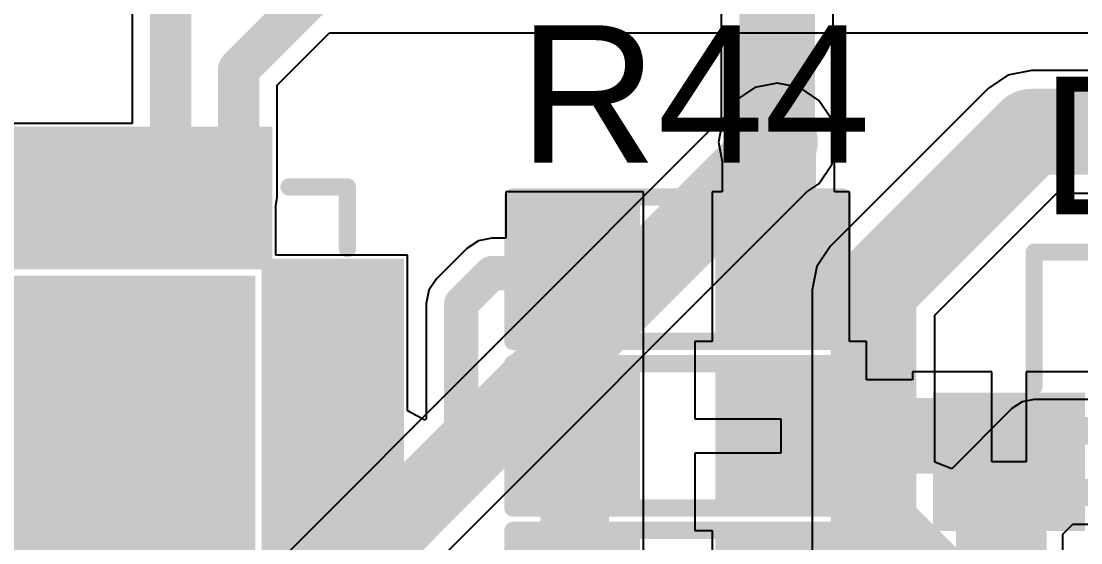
# Model space of a CAD drawing. Header units: millimetres. Extents: x -0.26 to 4.68, y -0.29 to 2.93.
# Drawn here: x 3.9038 to 4.2124, y 1.4374 to 1.5892 of the extents above; entities that cross this region are included whole.
import ezdxf

# ---------------------------------------------------------------- set-up
doc = ezdxf.new("R2010")
doc.units = ezdxf.units.MM
doc.header["$MEASUREMENT"] = 0
for name, color, linetype in [('BottomLayer', 5, 'Continuous'), ('BottomSolder', 6, 'Continuous'), ('TopLayer', 1, 'Continuous'), ('TopOverlay', 2, 'Continuous'), ('TopPaste', 8, 'Continuous'), ('TopSolder', 216, 'Continuous'), ('ViaHoleLayer', 16, 'Continuous')]:
    doc.layers.add(name, color=color, linetype=linetype)
doc.styles.add('Arial', font='arial.ttf', dxfattribs={"height": 0.2})

# ---------------------------------------------------------------- blocks, each defined once
blk = doc.blocks.new('24_QFN__4_4__25')
at = {"layer": 'TopLayer'}
for points in [[(-0.05512, 0.06004), (-0.05512, 0.0935), (-0.04331, 0.0935), (-0.04331, 0.06004)], [(-0.03543, 0.06004), (-0.03543, 0.0935), (-0.02362, 0.0935), (-0.02362, 0.06004)], [(-0.01575, 0.06004), (-0.01575, 0.0935), (-0.00394, 0.0935), (-0.00394, 0.06004)], [(0.00394, 0.06004), (0.00394, 0.0935), (0.01575, 0.0935), (0.01575, 0.06004)], [(0.02362, 0.06004), (0.02362, 0.0935), (0.03543, 0.0935), (0.03543, 0.06004)], [(0.04331, 0.06004), (0.04331, 0.0935), (0.05512, 0.0935), (0.05512, 0.06004)], [(-0.0935, 0.05512), (-0.06004, 0.05512), (-0.06004, 0.04331), (-0.0935, 0.04331)], [(0.06004, 0.05512), (0.0935, 0.05512), (0.0935, 0.04331), (0.06004, 0.04331)], [(-0.0502, -0.0502), (-0.0502, 0.0502), (0.0502, 0.0502), (0.0502, -0.0502)], [(-0.0935, 0.03543), (-0.06004, 0.03543), (-0.06004, 0.02362), (-0.0935, 0.02362)], [(0.06004, 0.03543), (0.0935, 0.03543), (0.0935, 0.02362), (0.06004, 0.02362)], [(-0.0935, 0.01575), (-0.06004, 0.01575), (-0.06004, 0.00394), (-0.0935, 0.00394)], [(0.06004, 0.01575), (0.0935, 0.01575), (0.0935, 0.00394), (0.06004, 0.00394)], [(-0.0935, -0.00394), (-0.06004, -0.00394), (-0.06004, -0.01575), (-0.0935, -0.01575)], [(0.06004, -0.00394), (0.0935, -0.00394), (0.0935, -0.01575), (0.06004, -0.01575)], [(-0.0935, -0.02362), (-0.06004, -0.02362), (-0.06004, -0.03543), (-0.0935, -0.03543)], [(0.06004, -0.02362), (0.0935, -0.02362), (0.0935, -0.03543), (0.06004, -0.03543)], [(-0.0935, -0.04331), (-0.06004, -0.04331), (-0.06004, -0.05512), (-0.0935, -0.05512)], [(0.06004, -0.04331), (0.0935, -0.04331), (0.0935, -0.05512), (0.06004, -0.05512)], [(-0.04331, -0.06004), (-0.04331, -0.0935), (-0.05512, -0.0935), (-0.05512, -0.06004)], [(-0.02362, -0.06004), (-0.02362, -0.0935), (-0.03543, -0.0935), (-0.03543, -0.06004)], [(-0.00394, -0.06004), (-0.00394, -0.0935), (-0.01575, -0.0935), (-0.01575, -0.06004)], [(0.01575, -0.06004), (0.01575, -0.0935), (0.00394, -0.0935), (0.00394, -0.06004)], [(0.03543, -0.06004), (0.03543, -0.0935), (0.02362, -0.0935), (0.02362, -0.06004)], [(0.05512, -0.06004), (0.05512, -0.0935), (0.04331, -0.0935), (0.04331, -0.06004)]]:
    blk.add_hatch(color=1, dxfattribs=at).paths.add_polyline_path(points)
at = {"layer": 'TopPaste'}
for points in [[(-0.05512, 0.06004), (-0.05512, 0.0935), (-0.04331, 0.0935), (-0.04331, 0.06004)], [(-0.03543, 0.06004), (-0.03543, 0.0935), (-0.02362, 0.0935), (-0.02362, 0.06004)], [(-0.01575, 0.06004), (-0.01575, 0.0935), (-0.00394, 0.0935), (-0.00394, 0.06004)], [(0.00394, 0.06004), (0.00394, 0.0935), (0.01575, 0.0935), (0.01575, 0.06004)], [(0.02362, 0.06004), (0.02362, 0.0935), (0.03543, 0.0935), (0.03543, 0.06004)], [(0.04331, 0.06004), (0.04331, 0.0935), (0.05512, 0.0935), (0.05512, 0.06004)], [(-0.0935, 0.05512), (-0.06004, 0.05512), (-0.06004, 0.04331), (-0.0935, 0.04331)], [(0.06004, 0.05512), (0.0935, 0.05512), (0.0935, 0.04331), (0.06004, 0.04331)], [(-0.0502, -0.0502), (-0.0502, 0.0502), (0.0502, 0.0502), (0.0502, -0.0502)], [(-0.0935, 0.03543), (-0.06004, 0.03543), (-0.06004, 0.02362), (-0.0935, 0.02362)], [(0.06004, 0.03543), (0.0935, 0.03543), (0.0935, 0.02362), (0.06004, 0.02362)], [(-0.0935, 0.01575), (-0.06004, 0.01575), (-0.06004, 0.00394), (-0.0935, 0.00394)], [(0.06004, 0.01575), (0.0935, 0.01575), (0.0935, 0.00394), (0.06004, 0.00394)], [(-0.0935, -0.00394), (-0.06004, -0.00394), (-0.06004, -0.01575), (-0.0935, -0.01575)], [(0.06004, -0.00394), (0.0935, -0.00394), (0.0935, -0.01575), (0.06004, -0.01575)], [(-0.0935, -0.02362), (-0.06004, -0.02362), (-0.06004, -0.03543), (-0.0935, -0.03543)], [(0.06004, -0.02362), (0.0935, -0.02362), (0.0935, -0.03543), (0.06004, -0.03543)], [(-0.0935, -0.04331), (-0.06004, -0.04331), (-0.06004, -0.05512), (-0.0935, -0.05512)], [(0.06004, -0.04331), (0.0935, -0.04331), (0.0935, -0.05512), (0.06004, -0.05512)], [(-0.04331, -0.06004), (-0.04331, -0.0935), (-0.05512, -0.0935), (-0.05512, -0.06004)], [(-0.02362, -0.06004), (-0.02362, -0.0935), (-0.03543, -0.0935), (-0.03543, -0.06004)], [(-0.00394, -0.06004), (-0.00394, -0.0935), (-0.01575, -0.0935), (-0.01575, -0.06004)], [(0.01575, -0.06004), (0.01575, -0.0935), (0.00394, -0.0935), (0.00394, -0.06004)], [(0.03543, -0.06004), (0.03543, -0.0935), (0.02362, -0.0935), (0.02362, -0.06004)], [(0.05512, -0.06004), (0.05512, -0.0935), (0.04331, -0.0935), (0.04331, -0.06004)]]:
    blk.add_hatch(color=8, dxfattribs=at).paths.add_polyline_path(points)
at = {"layer": 'TopSolder'}
for points in [[(-0.05912, 0.05604), (-0.05912, 0.0975), (-0.03931, 0.0975), (-0.03931, 0.05604)], [(-0.03943, 0.05604), (-0.03943, 0.0975), (-0.01962, 0.0975), (-0.01962, 0.05604)], [(-0.01975, 0.05604), (-0.01975, 0.0975), (0.00006, 0.0975), (0.00006, 0.05604)], [(-0.00006, 0.05604), (-0.00006, 0.0975), (0.01975, 0.0975), (0.01975, 0.05604)], [(0.01962, 0.05604), (0.01962, 0.0975), (0.03943, 0.0975), (0.03943, 0.05604)], [(0.03931, 0.05604), (0.03931, 0.0975), (0.05912, 0.0975), (0.05912, 0.05604)], [(-0.0975, 0.05912), (-0.05604, 0.05912), (-0.05604, 0.03931), (-0.0975, 0.03931)], [(0.05604, 0.05912), (0.0975, 0.05912), (0.0975, 0.03931), (0.05604, 0.03931)], [(-0.0542, -0.0542), (-0.0542, 0.0542), (0.0542, 0.0542), (0.0542, -0.0542)], [(-0.0975, 0.03943), (-0.05604, 0.03943), (-0.05604, 0.01962), (-0.0975, 0.01962)], [(0.05604, 0.03943), (0.0975, 0.03943), (0.0975, 0.01962), (0.05604, 0.01962)], [(-0.0975, 0.01975), (-0.05604, 0.01975), (-0.05604, -0.00006), (-0.0975, -0.00006)], [(0.05604, 0.01975), (0.0975, 0.01975), (0.0975, -0.00006), (0.05604, -0.00006)], [(-0.0975, 0.00006), (-0.05604, 0.00006), (-0.05604, -0.01975), (-0.0975, -0.01975)], [(0.05604, 0.00006), (0.0975, 0.00006), (0.0975, -0.01975), (0.05604, -0.01975)], [(-0.0975, -0.01962), (-0.05604, -0.01962), (-0.05604, -0.03943), (-0.0975, -0.03943)], [(0.05604, -0.01962), (0.0975, -0.01962), (0.0975, -0.03943), (0.05604, -0.03943)], [(-0.0975, -0.03931), (-0.05604, -0.03931), (-0.05604, -0.05912), (-0.0975, -0.05912)], [(0.05604, -0.03931), (0.0975, -0.03931), (0.0975, -0.05912), (0.05604, -0.05912)], [(-0.03931, -0.05604), (-0.03931, -0.0975), (-0.05912, -0.0975), (-0.05912, -0.05604)], [(-0.01962, -0.05604), (-0.01962, -0.0975), (-0.03943, -0.0975), (-0.03943, -0.05604)], [(0.00006, -0.05604), (0.00006, -0.0975), (-0.01975, -0.0975), (-0.01975, -0.05604)], [(0.01975, -0.05604), (0.01975, -0.0975), (-0.00006, -0.0975), (-0.00006, -0.05604)], [(0.03943, -0.05604), (0.03943, -0.0975), (0.01962, -0.0975), (0.01962, -0.05604)], [(0.05912, -0.05604), (0.05912, -0.0975), (0.03931, -0.0975), (0.03931, -0.05604)]]:
    blk.add_hatch(color=216, dxfattribs=at).paths.add_polyline_path(points)
at = {"layer": 'TopOverlay', "const_width": 0.005}
for points in [[(-0.08, 0.081), (-0.062, 0.081)], [(-0.08, 0.081), (-0.08, 0.064)], [(0.062, 0.081), (0.08, 0.081)], [(0.08, 0.081), (0.08, 0.064)], [(-0.105, 0.054), (-0.105, 0.044)], [(-0.105, 0.054), (-0.1, 0.049)], [(-0.1, 0.049), (-0.105, 0.044)], [(-0.08, -0.064), (-0.08, -0.081)], [(0.08, -0.064), (0.08, -0.081)], [(-0.08, -0.081), (-0.062, -0.081)], [(0.062, -0.081), (0.08, -0.081)]]:
    blk.add_lwpolyline(points, dxfattribs=at)
at = {"layer": 'TopOverlay', "const_width": 0.0025}
for points in [[(-0.08125, 0.081, 1), (-0.07875, 0.081, 1)], [(-0.08125, 0.081, 1), (-0.07875, 0.081, 1)], [(-0.06325, 0.081, 1), (-0.06075, 0.081, 1)], [(0.06075, 0.081, 1), (0.06325, 0.081, 1)], [(0.07875, 0.081, 1), (0.08125, 0.081, 1)], [(0.07875, 0.081, 1), (0.08125, 0.081, 1)], [(-0.08125, 0.064, 1), (-0.07875, 0.064, 1)], [(0.07875, 0.064, 1), (0.08125, 0.064, 1)], [(-0.10625, 0.054, 1), (-0.10375, 0.054, 1)], [(-0.10625, 0.054, 1), (-0.10375, 0.054, 1)], [(-0.10125, 0.049, 1), (-0.09875, 0.049, 1)], [(-0.10125, 0.049, 1), (-0.09875, 0.049, 1)], [(-0.10625, 0.044, 1), (-0.10375, 0.044, 1)], [(-0.10625, 0.044, 1), (-0.10375, 0.044, 1)], [(-0.08125, -0.064, 1), (-0.07875, -0.064, 1)], [(0.07875, -0.064, 1), (0.08125, -0.064, 1)], [(-0.08125, -0.081, 1), (-0.07875, -0.081, 1)], [(-0.08125, -0.081, 1), (-0.07875, -0.081, 1)], [(-0.06325, -0.081, 1), (-0.06075, -0.081, 1)], [(0.06075, -0.081, 1), (0.06325, -0.081, 1)], [(0.07875, -0.081, 1), (0.08125, -0.081, 1)], [(0.07875, -0.081, 1), (0.08125, -0.081, 1)]]:
    blk.add_lwpolyline(points, format="xyb", close=True, dxfattribs=at)
blk = doc.blocks.new('R___0603_44')
at = {"layer": 'TopLayer'}
for points in [[(-0.015, 0.0175), (-0.015, -0.0175), (-0.045, -0.0175), (-0.045, 0.0175)], [(0.045, 0.0175), (0.045, -0.0175), (0.015, -0.0175), (0.015, 0.0175)]]:
    blk.add_hatch(color=1, dxfattribs=at).paths.add_polyline_path(points)
at = {"layer": 'TopPaste'}
for points in [[(-0.015, 0.0175), (-0.015, -0.0175), (-0.045, -0.0175), (-0.045, 0.0175)], [(0.045, 0.0175), (0.045, -0.0175), (0.015, -0.0175), (0.015, 0.0175)]]:
    blk.add_hatch(color=8, dxfattribs=at).paths.add_polyline_path(points)
at = {"layer": 'TopSolder'}
for points in [[(-0.011, 0.0215), (-0.011, -0.0215), (-0.049, -0.0215), (-0.049, 0.0215)], [(0.049, 0.0215), (0.049, -0.0215), (0.011, -0.0215), (0.011, 0.0215)]]:
    blk.add_hatch(color=216, dxfattribs=at).paths.add_polyline_path(points)
at = {"layer": 'TopOverlay', "const_width": 0.005}
for points in [[(-0.048, 0.021), (-0.048, -0.021)], [(0.048, 0.021), (-0.048, 0.021)], [(0.048, 0.021), (0.048, -0.021)], [(0.048, -0.021), (-0.048, -0.021)]]:
    blk.add_lwpolyline(points, dxfattribs=at)
at = {"layer": 'TopOverlay', "const_width": 0.0025}
for points in [[(-0.04925, 0.021, 1), (-0.04675, 0.021, 1)], [(-0.04925, 0.021, 1), (-0.04675, 0.021, 1)], [(0.04675, 0.021, 1), (0.04925, 0.021, 1)], [(0.04675, 0.021, 1), (0.04925, 0.021, 1)], [(-0.04925, -0.021, 1), (-0.04675, -0.021, 1)], [(-0.04925, -0.021, 1), (-0.04675, -0.021, 1)], [(0.04675, -0.021, 1), (0.04925, -0.021, 1)], [(0.04675, -0.021, 1), (0.04925, -0.021, 1)]]:
    blk.add_lwpolyline(points, format="xyb", close=True, dxfattribs=at)
blk = doc.blocks.new('R___0603_45')
at = {"layer": 'TopLayer'}
for points in [[(-0.015, 0.0175), (-0.015, -0.0175), (-0.045, -0.0175), (-0.045, 0.0175)], [(0.045, 0.0175), (0.045, -0.0175), (0.015, -0.0175), (0.015, 0.0175)]]:
    blk.add_hatch(color=1, dxfattribs=at).paths.add_polyline_path(points)
at = {"layer": 'TopPaste'}
for points in [[(-0.015, 0.0175), (-0.015, -0.0175), (-0.045, -0.0175), (-0.045, 0.0175)], [(0.045, 0.0175), (0.045, -0.0175), (0.015, -0.0175), (0.015, 0.0175)]]:
    blk.add_hatch(color=8, dxfattribs=at).paths.add_polyline_path(points)
at = {"layer": 'TopSolder'}
for points in [[(-0.011, 0.0215), (-0.011, -0.0215), (-0.049, -0.0215), (-0.049, 0.0215)], [(0.049, 0.0215), (0.049, -0.0215), (0.011, -0.0215), (0.011, 0.0215)]]:
    blk.add_hatch(color=216, dxfattribs=at).paths.add_polyline_path(points)
at = {"layer": 'TopOverlay', "const_width": 0.005}
for points in [[(-0.048, -0.021), (-0.048, 0.021)], [(-0.048, 0.021), (0.048, 0.021)], [(0.048, -0.021), (0.048, 0.021)], [(-0.048, -0.021), (0.048, -0.021)]]:
    blk.add_lwpolyline(points, dxfattribs=at)
at = {"layer": 'TopOverlay', "const_width": 0.0025}
for points in [[(-0.04925, 0.021, 1), (-0.04675, 0.021, 1)], [(-0.04925, 0.021, 1), (-0.04675, 0.021, 1)], [(0.04675, 0.021, 1), (0.04925, 0.021, 1)], [(0.04675, 0.021, 1), (0.04925, 0.021, 1)], [(-0.04925, -0.021, 1), (-0.04675, -0.021, 1)], [(-0.04925, -0.021, 1), (-0.04675, -0.021, 1)], [(0.04675, -0.021, 1), (0.04925, -0.021, 1)], [(0.04675, -0.021, 1), (0.04925, -0.021, 1)]]:
    blk.add_lwpolyline(points, format="xyb", close=True, dxfattribs=at)
blk = doc.blocks.new('R___0603_46')
at = {"layer": 'TopLayer'}
for points in [[(-0.015, 0.0175), (-0.015, -0.0175), (-0.045, -0.0175), (-0.045, 0.0175)], [(0.045, 0.0175), (0.045, -0.0175), (0.015, -0.0175), (0.015, 0.0175)]]:
    blk.add_hatch(color=1, dxfattribs=at).paths.add_polyline_path(points)
at = {"layer": 'TopPaste'}
for points in [[(-0.015, 0.0175), (-0.015, -0.0175), (-0.045, -0.0175), (-0.045, 0.0175)], [(0.045, 0.0175), (0.045, -0.0175), (0.015, -0.0175), (0.015, 0.0175)]]:
    blk.add_hatch(color=8, dxfattribs=at).paths.add_polyline_path(points)
at = {"layer": 'TopSolder'}
for points in [[(-0.011, 0.0215), (-0.011, -0.0215), (-0.049, -0.0215), (-0.049, 0.0215)], [(0.049, 0.0215), (0.049, -0.0215), (0.011, -0.0215), (0.011, 0.0215)]]:
    blk.add_hatch(color=216, dxfattribs=at).paths.add_polyline_path(points)
at = {"layer": 'TopOverlay', "const_width": 0.005}
for points in [[(-0.048, -0.021), (-0.048, 0.021)], [(-0.048, 0.021), (0.048, 0.021)], [(0.048, -0.021), (0.048, 0.021)], [(-0.048, -0.021), (0.048, -0.021)]]:
    blk.add_lwpolyline(points, dxfattribs=at)
at = {"layer": 'TopOverlay', "const_width": 0.0025}
for points in [[(-0.04925, 0.021, 1), (-0.04675, 0.021, 1)], [(-0.04925, 0.021, 1), (-0.04675, 0.021, 1)], [(0.04675, 0.021, 1), (0.04925, 0.021, 1)], [(0.04675, 0.021, 1), (0.04925, 0.021, 1)], [(-0.04925, -0.021, 1), (-0.04675, -0.021, 1)], [(-0.04925, -0.021, 1), (-0.04675, -0.021, 1)], [(0.04675, -0.021, 1), (0.04925, -0.021, 1)], [(0.04675, -0.021, 1), (0.04925, -0.021, 1)]]:
    blk.add_lwpolyline(points, format="xyb", close=True, dxfattribs=at)
blk = doc.blocks.new('S___23_145')
at = {"layer": 'TopLayer'}
for points in [[(-0.01614, 0.05748), (0.01614, 0.05748), (0.01614, 0.02126), (-0.01614, 0.02126)], [(-0.05354, -0.02126), (-0.02126, -0.02126), (-0.02126, -0.05748), (-0.05354, -0.05748)], [(0.02126, -0.02126), (0.05354, -0.02126), (0.05354, -0.05748), (0.02126, -0.05748)]]:
    blk.add_hatch(color=1, dxfattribs=at).paths.add_polyline_path(points)
at = {"layer": 'TopPaste'}
for points in [[(-0.01614, 0.05748), (0.01614, 0.05748), (0.01614, 0.02126), (-0.01614, 0.02126)], [(-0.05354, -0.02126), (-0.02126, -0.02126), (-0.02126, -0.05748), (-0.05354, -0.05748)], [(0.02126, -0.02126), (0.05354, -0.02126), (0.05354, -0.05748), (0.02126, -0.05748)]]:
    blk.add_hatch(color=8, dxfattribs=at).paths.add_polyline_path(points)
at = {"layer": 'TopSolder'}
for points in [[(-0.02014, 0.06148), (0.02014, 0.06148), (0.02014, 0.01726), (-0.02014, 0.01726)], [(-0.05754, -0.01726), (-0.01726, -0.01726), (-0.01726, -0.06148), (-0.05754, -0.06148)], [(0.01726, -0.01726), (0.05754, -0.01726), (0.05754, -0.06148), (0.01726, -0.06148)]]:
    blk.add_hatch(color=216, dxfattribs=at).paths.add_polyline_path(points)
at = {"layer": 'TopOverlay', "const_width": 0.005}
for points in [[(-0.061, 0.032), (-0.061, -0.023)], [(-0.061, 0.032), (-0.022, 0.032)], [(0.022, 0.032), (0.061, 0.032)], [(0.061, 0.032), (0.061, -0.023)], [(-0.013, -0.031), (0.013, -0.031)], [(-0.066, -0.041), (-0.061, -0.046)], [(-0.066, -0.041), (-0.066, -0.051)], [(-0.061, -0.046), (-0.066, -0.051)]]:
    blk.add_lwpolyline(points, dxfattribs=at)
at = {"layer": 'TopOverlay', "const_width": 0.0025}
for points in [[(-0.06225, 0.032, 1), (-0.05975, 0.032, 1)], [(-0.06225, 0.032, 1), (-0.05975, 0.032, 1)], [(-0.02325, 0.032, 1), (-0.02075, 0.032, 1)], [(0.02075, 0.032, 1), (0.02325, 0.032, 1)], [(0.05975, 0.032, 1), (0.06225, 0.032, 1)], [(0.05975, 0.032, 1), (0.06225, 0.032, 1)], [(-0.06225, -0.023, 1), (-0.05975, -0.023, 1)], [(0.05975, -0.023, 1), (0.06225, -0.023, 1)], [(-0.01425, -0.031, 1), (-0.01175, -0.031, 1)], [(0.01175, -0.031, 1), (0.01425, -0.031, 1)], [(-0.06725, -0.041, 1), (-0.06475, -0.041, 1)], [(-0.06725, -0.041, 1), (-0.06475, -0.041, 1)], [(-0.06225, -0.046, 1), (-0.05975, -0.046, 1)], [(-0.06225, -0.046, 1), (-0.05975, -0.046, 1)], [(-0.06725, -0.051, 1), (-0.06475, -0.051, 1)], [(-0.06725, -0.051, 1), (-0.06475, -0.051, 1)]]:
    blk.add_lwpolyline(points, format="xyb", close=True, dxfattribs=at)

msp = doc.modelspace()

# ---------------------------------------------------------------- hatches: boundary and pattern name
at = {"layer": 'BottomLayer'}
h = msp.add_hatch(color=5, dxfattribs=at)
edge = h.paths.add_edge_path()
edge.add_arc((4.124, 1.554), 0.01181, 0, 360)
at = {"layer": 'BottomSolder'}
h = msp.add_hatch(color=6, dxfattribs=at)
edge = h.paths.add_edge_path()
edge.add_arc((4.124, 1.554), 0.00591, 0, 360)
at = {"layer": 'TopLayer'}
h = msp.add_hatch(color=1, dxfattribs=at)
edge = h.paths.add_edge_path()
edge.add_arc((4.124, 1.554), 0.01181, 0, 360)
at = {"layer": 'TopSolder'}
h = msp.add_hatch(color=216, dxfattribs=at)
edge = h.paths.add_edge_path()
edge.add_arc((4.124, 1.554), 0.00591, 0, 360)
at = {"layer": 'ViaHoleLayer'}
h = msp.add_hatch(color=16, dxfattribs=at)
edge = h.paths.add_edge_path()
edge.add_arc((4.124, 1.554), 0.00591, 0, 360)

# ---------------------------------------------------------------- linework, layer by layer
at = {"layer": 'BottomLayer'}
for p, q in [((4.10769, 1.688), (4.10769, 1.56076)), ((4.14031, 1.55816), (4.14031, 1.68124)), ((4.198, 1.57484), (4.19117, 1.57348)), ((4.315, 1.57484), (4.198, 1.57484)), ((4.19117, 1.57348), (4.18538, 1.56962)), ((4.18538, 1.56962), (4.13938, 1.52362)), ((4.18538, 1.56962), (4.18538, 1.56962)), ((4.10769, 1.56076), (3.94529, 1.39836)), ((4.14114, 1.554), (4.14031, 1.55816)), ((4.13984, 1.54744), (4.14114, 1.554)), ((4.13612, 1.54188), (4.13984, 1.54744)), ((4.1326, 1.53953), (4.13612, 1.54188)), ((3.97314, 1.38007), (4.1326, 1.53953)), ((4.16984, 1.50361), (4.20539, 1.53916)), ((4.20539, 1.53916), (4.315, 1.53916)), ((4.13938, 1.52362), (4.13552, 1.51783)), ((4.13552, 1.51783), (4.13416, 1.511)), ((4.13416, 1.511), (4.13416, 1.42839)), ((4.16984, 1.46083), (4.16984, 1.50361)), ((4.19531, 1.47843), (4.19233, 1.47644)), ((4.19882, 1.47912), (4.19531, 1.47843)), ((4.21925, 1.47912), (4.19882, 1.47912)), ((4.19233, 1.47644), (4.17484, 1.45895)), ((4.17484, 1.45895), (4.16984, 1.46083)), ((4.20718, 1.43987), (4.21008, 1.44277)), ((4.21008, 1.44277), (4.21925, 1.44277)), ((4.20718, 1.40167), (4.20718, 1.43987))]:
    msp.add_line(p, q, dxfattribs=at)
for points, const_width in [([(4.124, 1.554), (4.124, 1.688)], 0.022), ([(4.152, 1.511), (4.198, 1.557)], 0.025), ([(4.198, 1.557), (4.315, 1.557)], 0.025), ([(3.95682, 1.38682), (4.124, 1.554)], 0.022), ([(4.152, 1.421), (4.152, 1.511)], 0.025), ([(4.18, 1.45113), (4.19882, 1.46995)], 0.008), ([(4.19882, 1.46995), (4.22528, 1.46995)], 0.008), ([(4.18, 1.40913), (4.18, 1.45113)], 0.008), ([(4.198, 1.44367), (4.20628, 1.45195)], 0.008), ([(4.20628, 1.45195), (4.22528, 1.45195)], 0.008), ([(4.198, 1.40167), (4.198, 1.44367)], 0.008)]:
    msp.add_lwpolyline(points, dxfattribs=dict(at, const_width=const_width))
for points, const_width in [([(4.19175, 1.557, 1), (4.20425, 1.557, 1)], 0.0125), ([(4.19175, 1.557, 1), (4.20425, 1.557, 1)], 0.0125), ([(4.1185, 1.554, 1), (4.1295, 1.554, 1)], 0.011), ([(4.1185, 1.554, 1), (4.1295, 1.554, 1)], 0.011), ([(4.14575, 1.511, 1), (4.15825, 1.511, 1)], 0.0125), ([(4.14575, 1.511, 1), (4.15825, 1.511, 1)], 0.0125), ([(4.19682, 1.46995, 1), (4.20082, 1.46995, 1)], 0.004), ([(4.19682, 1.46995, 1), (4.20082, 1.46995, 1)], 0.004), ([(4.178, 1.45113, 1), (4.182, 1.45113, 1)], 0.004), ([(4.178, 1.45113, 1), (4.182, 1.45113, 1)], 0.004), ([(4.20428, 1.45195, 1), (4.20828, 1.45195, 1)], 0.004), ([(4.20428, 1.45195, 1), (4.20828, 1.45195, 1)], 0.004), ([(4.196, 1.44367, 1), (4.2, 1.44367, 1)], 0.004), ([(4.196, 1.44367, 1), (4.2, 1.44367, 1)], 0.004)]:
    msp.add_lwpolyline(points, format="xyb", close=True, dxfattribs=dict(at, const_width=const_width))
at = {"layer": 'TopLayer'}
for p, q in [((3.93613, 1.59635), (3.93613, 1.55945)), ((3.97838, 1.57052), (3.99365, 1.58578)), ((3.99365, 1.58578), (4.36862, 1.58578)), ((3.97838, 1.53785), (3.97838, 1.57052)), ((4.124, 1.57114), (4.11744, 1.56984)), ((4.13056, 1.56984), (4.124, 1.57114)), ((4.11744, 1.56984), (4.11188, 1.56612)), ((4.13612, 1.56612), (4.13056, 1.56984)), ((4.11188, 1.56612), (4.10816, 1.56056)), ((4.13984, 1.56056), (4.13612, 1.56612)), ((3.93613, 1.55945), (3.8577, 1.55945)), ((4.10816, 1.56056), (4.10686, 1.554)), ((4.14114, 1.554), (4.13984, 1.56056)), ((4.10686, 1.554), (4.108, 1.54828)), ((4.14062, 1.5514), (4.14114, 1.554)), ((4.14062, 1.5395), (4.14062, 1.5514)), ((4.108, 1.54828), (4.108, 1.5395)), ((3.97794, 1.53564), (3.97838, 1.53785)), ((4.085, 1.5395), (4.045, 1.5395)), ((4.045, 1.5395), (4.045, 1.52605)), ((4.085, 1.4945), (4.085, 1.5395)), ((4.108, 1.5395), (4.105, 1.5395)), ((4.105, 1.5395), (4.105, 1.496)), ((4.145, 1.5395), (4.14062, 1.5395)), ((4.145, 1.496), (4.145, 1.5395)), ((3.97794, 1.52115), (3.97794, 1.53564)), ((4.03696, 1.52528), (4.03365, 1.52307)), ((4.04086, 1.52605), (4.03696, 1.52528)), ((4.045, 1.52605), (4.04086, 1.52605)), ((3.97802, 1.52115), (3.97794, 1.52115)), ((3.97802, 1.52107), (3.97802, 1.52115)), ((4.03365, 1.52307), (4.02479, 1.51421)), ((4.01633, 1.52107), (3.97802, 1.52107)), ((4.01633, 1.47578), (4.01633, 1.52107)), ((4.02479, 1.51421), (4.02258, 1.5109)), ((4.02258, 1.5109), (4.0218, 1.507)), ((4.0218, 1.507), (4.0218, 1.47342)), ((4.085, 1.491), (4.085, 1.4945)), ((4.085, 1.4945), (4.085, 1.4945)), ((4.105, 1.496), (4.1, 1.496)), ((4.1, 1.496), (4.1, 1.4735)), ((4.15, 1.496), (4.145, 1.496)), ((4.15, 1.48481), (4.15, 1.496)), ((4.085, 1.446), (4.085, 1.491)), ((4.085, 1.491), (4.085, 1.491)), ((4.16334, 1.48481), (4.15, 1.48481)), ((4.18645, 1.48709), (4.16334, 1.48709)), ((4.16334, 1.48709), (4.16334, 1.48481)), ((4.18645, 1.46095), (4.18645, 1.48709)), ((4.21956, 1.48709), (4.19645, 1.48709)), ((4.19645, 1.48709), (4.19645, 1.46095)), ((4.02133, 1.4731), (4.01633, 1.47578)), ((4.0218, 1.47342), (4.02133, 1.4731)), ((4.1, 1.4735), (4.125, 1.4735)), ((4.125, 1.4735), (4.125, 1.4635)), ((4.125, 1.4635), (4.1, 1.4635)), ((4.1, 1.4635), (4.1, 1.441)), ((4.19645, 1.46095), (4.18645, 1.46095)), ((4.085, 1.4425), (4.085, 1.446)), ((4.085, 1.446), (4.085, 1.446)), ((4.085, 1.3975), (4.085, 1.4425)), ((4.085, 1.4425), (4.085, 1.4425)), ((4.1, 1.441), (4.105, 1.441)), ((4.105, 1.441), (4.105, 1.399))]:
    msp.add_line(p, q, dxfattribs=at)
for points, const_width in [([(3.94735, 1.53772), (3.94735, 1.59635)], 0.012), ([(3.96717, 1.57517), (3.989, 1.597)], 0.012), ([(3.96717, 1.53785), (3.96717, 1.57517)], 0.012), ([(4.124, 1.554), (4.12431, 1.55369)], 0.022), ([(4.12431, 1.51769), (4.12431, 1.55369)], 0.022), ([(4.12431, 1.51769), (4.125, 1.517)], 0.022), ([(4.06386, 1.51586), (4.065, 1.517)], 0.01), ([(4.032, 1.507), (4.04086, 1.51586)], 0.01), ([(4.04086, 1.51586), (4.06386, 1.51586)], 0.01), ([(4.032, 1.465), (4.032, 1.507)], 0.01), ([(4.065, 1.43142), (4.065, 1.4685)], 0.02), ([(4.125, 1.4685), (4.18193, 1.4685)], 0.022), ([(4.18193, 1.4685), (4.18948, 1.46095)], 0.022), ([(4.18948, 1.46095), (4.19145, 1.46095)], 0.022), ([(4.19145, 1.333), (4.19145, 1.46095)], 0.022), ([(4.01828, 1.45128), (4.032, 1.465)], 0.01), ([(3.88829, 1.43142), (3.91782, 1.46095)], 0.008), ([(3.99459, 1.45111), (3.99476, 1.45128)], 0.01), ([(3.99476, 1.45128), (4.01828, 1.45128)], 0.01)]:
    msp.add_lwpolyline(points, dxfattribs=dict(at, const_width=const_width))
for points, const_width in [([(3.96417, 1.57517, 1), (3.97017, 1.57517, 1)], 0.006), ([(3.96417, 1.57517, 1), (3.97017, 1.57517, 1)], 0.006), ([(4.1185, 1.554, 1), (4.1295, 1.554, 1)], 0.011), ([(4.11881, 1.55369, 1), (4.12981, 1.55369, 1)], 0.011), ([(4.11881, 1.55369, 1), (4.12981, 1.55369, 1)], 0.011), ([(3.94435, 1.53772, 1), (3.95035, 1.53772, 1)], 0.006), ([(3.96417, 1.53785, 1), (3.97017, 1.53785, 1)], 0.006), ([(4.11881, 1.51769, 1), (4.12981, 1.51769, 1)], 0.011), ([(4.11881, 1.51769, 1), (4.12981, 1.51769, 1)], 0.011), ([(4.1195, 1.517, 1), (4.1305, 1.517, 1)], 0.011), ([(4.0625, 1.517, 1), (4.0675, 1.517, 1)], 0.005), ([(4.03836, 1.51586, 1), (4.04336, 1.51586, 1)], 0.005), ([(4.03836, 1.51586, 1), (4.04336, 1.51586, 1)], 0.005), ([(4.06136, 1.51586, 1), (4.06636, 1.51586, 1)], 0.005), ([(4.06136, 1.51586, 1), (4.06636, 1.51586, 1)], 0.005), ([(4.0295, 1.507, 1), (4.0345, 1.507, 1)], 0.005), ([(4.0295, 1.507, 1), (4.0345, 1.507, 1)], 0.005), ([(4.06, 1.4685, 1), (4.07, 1.4685, 1)], 0.01), ([(4.1195, 1.4685, 1), (4.1305, 1.4685, 1)], 0.011), ([(4.17643, 1.4685, 1), (4.18743, 1.4685, 1)], 0.011), ([(4.17643, 1.4685, 1), (4.18743, 1.4685, 1)], 0.011), ([(4.18398, 1.46095, 1), (4.19498, 1.46095, 1)], 0.011), ([(4.18398, 1.46095, 1), (4.19498, 1.46095, 1)], 0.011), ([(4.18595, 1.46095, 1), (4.19695, 1.46095, 1)], 0.011), ([(4.18595, 1.46095, 1), (4.19695, 1.46095, 1)], 0.011), ([(4.0295, 1.465, 1), (4.0345, 1.465, 1)], 0.005), ([(4.0295, 1.465, 1), (4.0345, 1.465, 1)], 0.005), ([(3.91582, 1.46095, 1), (3.91982, 1.46095, 1)], 0.004), ([(3.99209, 1.45111, 1), (3.99709, 1.45111, 1)], 0.005), ([(3.99226, 1.45128, 1), (3.99726, 1.45128, 1)], 0.005), ([(3.99226, 1.45128, 1), (3.99726, 1.45128, 1)], 0.005), ([(4.01578, 1.45128, 1), (4.02078, 1.45128, 1)], 0.005), ([(4.01578, 1.45128, 1), (4.02078, 1.45128, 1)], 0.005), ([(4.06, 1.43142, 1), (4.07, 1.43142, 1)], 0.01)]:
    msp.add_lwpolyline(points, format="xyb", close=True, dxfattribs=dict(at, const_width=const_width))
at = {"layer": 'TopOverlay', "const_width": 0.01}
msp.add_lwpolyline([(4.153, 1.452), (4.18245, 1.42255)], dxfattribs=at)
at = {"layer": 'TopOverlay', "const_width": 0.005}
msp.add_lwpolyline([(4.1505, 1.452, 1), (4.1555, 1.452, 1)], format="xyb", close=True, dxfattribs=at)

# ---------------------------------------------------------------- block references
for name, p, rotation in [('24_QFN__4_4__25', (3.91782, 1.46095), 90), ('R___0603_44', (4.095, 1.517), 180), ('S___23_145', (4.23082, 1.46095), 90)]:
    msp.add_blockref(name, p, dxfattribs=dict(rotation=rotation))
for name, p in [('R___0603_45', (4.095, 1.4685)), ('R___0603_46', (4.095, 1.42))]:
    msp.add_blockref(name, p)

# ---------------------------------------------------------------- texts
at = {"layer": 'TopOverlay', "style": 'Arial'}
for s, p in [('R44', (4.04868, 1.54801)), ('D5', (4.20068, 1.53301))]:
    msp.add_text(s, height=0.04, dxfattribs=at).set_placement(p)

doc.saveas('drawing.dxf')
